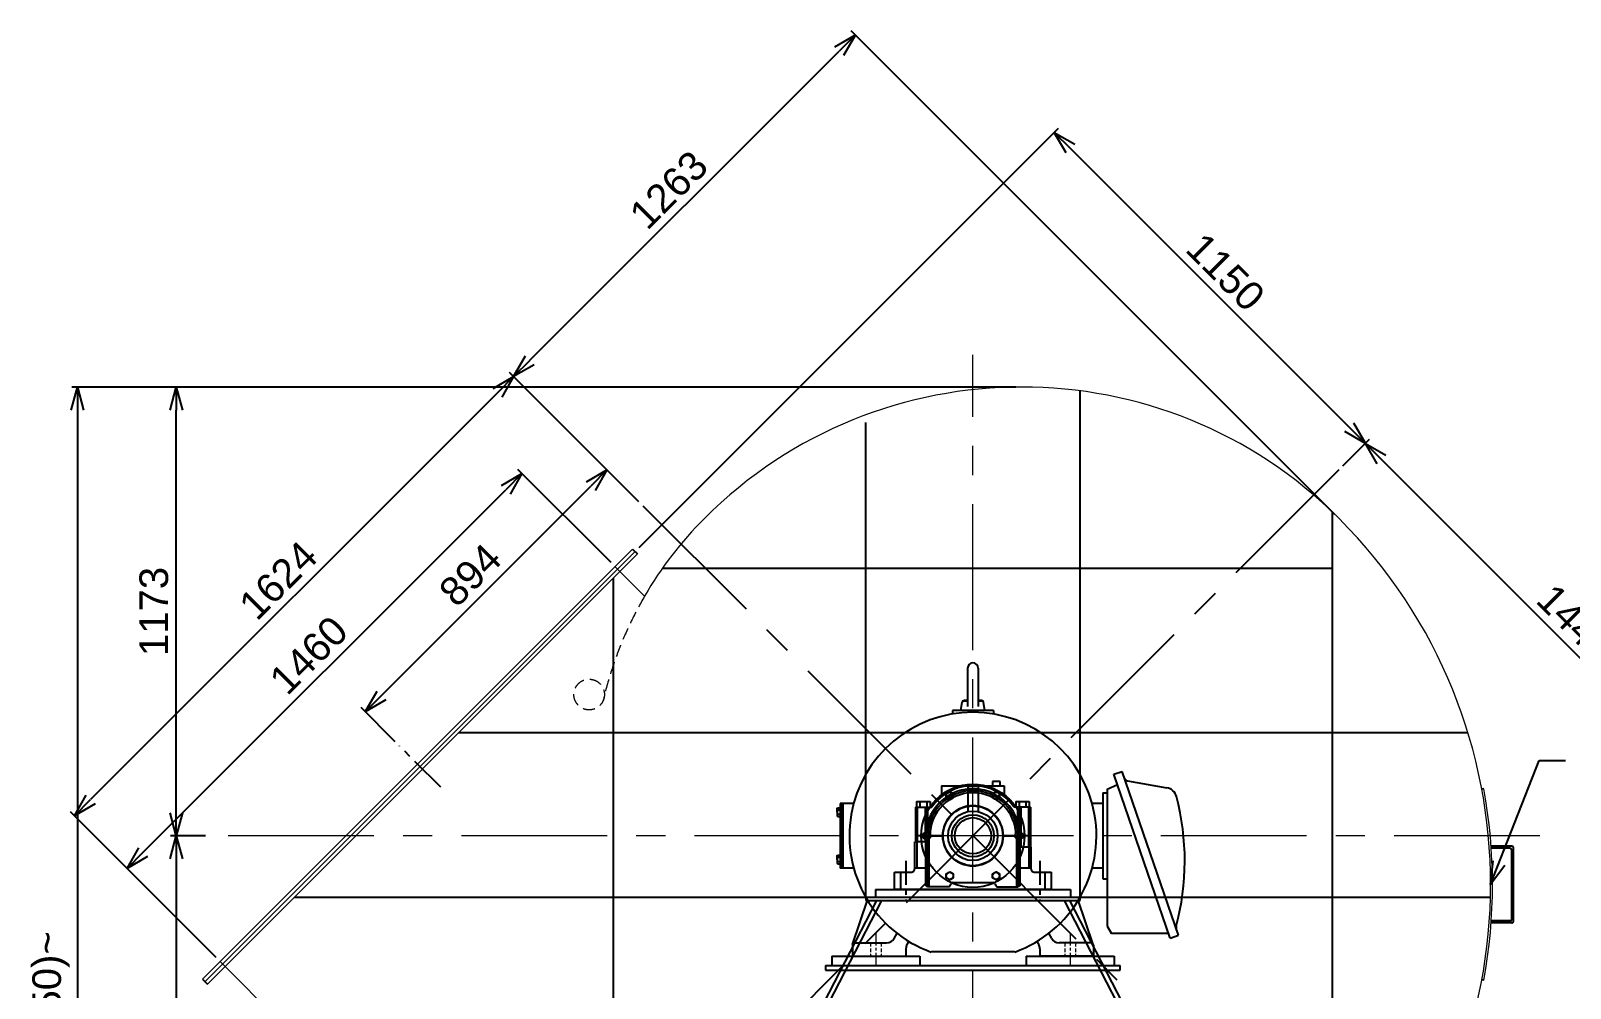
# Model space of a CAD drawing. Header units: inches. Extents: x 707 to 13003, y 909 to 9309.
# Drawn here: x 5787 to 9812, y 3035 to 5538 of the extents above; entities that cross this region are included whole.
import ezdxf

# ---------------------------------------------------------------- set-up
doc = ezdxf.new("R2010")
doc.units = ezdxf.units.IN
doc.header["$MEASUREMENT"] = 0
doc.linetypes.add('CENTER', pattern=[50.8, 31.75, -6.35, 6.35, -6.35])
doc.linetypes.add('HIDDEN', pattern=[9.525, 6.35, -3.175])
for name, color, linetype, lineweight in [('CEN', 1, 'CENTER', 15), ('DIM', 3, 'Continuous', 18), ('HIDDEN', 6, 'HIDDEN', 18)]:
    doc.layers.add(name, color=color, linetype=linetype, lineweight=lineweight)
doc.layers.add('中心線', color=1, linetype='CENTER')
doc.styles.get("Standard").update_dxf_attribs({"font": 'Arial.ttf'})
doc.dimstyles.new('ISO-25', dxfattribs={"dimscale": 5, "dimtxt": 15, "dimasz": 12, "dimexe": 3, "dimexo": 3, "dimgap": 4, "dimtad": 1, "dimdsep": 46, "dimtxsty": 'Standard', "dimblk": 'OPEN30', "dimcen": 4, "dimclrd": 3, "dimclre": 3, "dimclrt": 3, "dimadec": 0, "dimazin": 0, "dimtfac": 1, "dimtmove": 0, "dimatfit": 3, "dimldrblk": 'OPEN30', "dimfxl": 1, "dimarcsym": 0})

# ---------------------------------------------------------------- blocks, each defined once
blk = doc.blocks.new('SN524')
at = {"color": 2}
for p, q in [((-81.913333, 131), (-40.956667, 131)), ((-81.913333, 131), (-81.913333, 102.231139)), ((-40.956667, 131), (-40.956667, 124.43292)), ((-39.973707, 131), (-13.35391, 131)), ((-39.973707, 131), (-39.973707, 125.025)), ((-39.973707, 125.025), (-39.112011, 125.025)), ((-39.56414, 131), (-39.56414, 125.025)), ((-38.745007, 131), (-38.745007, 125.13922)), ((-15.809273, 131), (-15.809273, 130.042558)), ((-14.99014, 131), (-14.99014, 130.139524)), ((-13.35391, 131), (-12.53274, 131)), ((-13.351873, 131), (39.973707, 131)), ((-13.351873, 131), (-13.351873, 130.317794)), ((-12.53274, 131), (-12.53274, 130.39912)), ((-5.979673, 131), (-5.979673, 130.863454)), ((-5.16054, 131), (-5.16054, 130.898315)), ((11.222127, 131), (11.222127, 130.518443)), ((12.04126, 131), (12.04126, 130.445422)), ((14.580573, 131), (14.580573, 130.186047)), ((14.581823, 131), (15.399707, 131)), ((15.399707, 131), (15.399707, 130.091695)), ((21.13364, 131), (21.13364, 129.284064)), ((21.952773, 131), (21.952773, 129.147496)), ((22.771907, 131), (22.771907, 129.005582)), ((22.771907, 131), (36.287607, 131)), ((24.890011, 131), (24.890011, 128.613714)), ((25.469225, 131), (25.469225, 128.500267)), ((25.808521, 131), (25.808521, 128.432551)), ((26.387736, 131), (26.387736, 128.314798)), ((31.782373, 131), (31.782373, 127.086115)), ((32.601507, 131), (32.601507, 126.878453)), ((39.112011, 125.025), (39.973707, 125.025)), ((39.154573, 131), (39.154573, 125.025)), ((39.973707, 131), (39.973707, 125.025)), ((40.956667, 131), (81.913333, 131)), ((40.956667, 131), (40.956667, 124.43292)), ((51.195833, 142.25), (51.195833, 131)), ((71.674167, 142.25), (51.195833, 142.25)), ((71.674167, 131), (71.674167, 142.25)), ((81.913333, 131), (81.913333, 102.231139)), ((-147.307197, 89.8115), (-111.946803, 89.8115)), ((-147.307197, 89.8115), (-147.307197, 74.5)), ((-138.467099, 89.8115), (-138.467099, 74.5)), ((-120.786901, 89.8115), (-120.786901, 74.5)), ((-111.946803, 89.8115), (-111.946803, 74.5)), ((111.946803, 89.8115), (147.307197, 89.8115)), ((111.946803, 89.8115), (111.946803, 74.5)), ((120.786901, 89.8115), (120.786901, 74.5)), ((138.467099, 89.8115), (138.467099, 74.5)), ((147.307197, 89.8115), (147.307197, 74.5)), ((-150.5, 74.5), (-107.75319, 74.5)), ((-150.5, 74.5), (-150.5, 0.03)), ((-145.485275, 74.5), (-145.485275, 0.03)), ((-125.213851, 74.5), (-125.213851, 0.03)), ((-120.710238, 74.5), (-120.710238, 22.459246)), ((-117.850762, 34.759672), (-117.850762, 74.5)), ((150.5, 74.5), (107.75319, 74.5)), ((117.850762, 34.759672), (117.850762, 74.5)), ((120.710238, 74.5), (120.710238, 22.459246)), ((125.213851, 74.5), (125.213851, 0.03)), ((145.485275, 74.5), (145.485275, 0.03)), ((150.5, 74.5), (150.5, 0.03)), ((-117.928622, 0.03), (-150.5, 0.03)), ((-150.5, 0), (-150.5, -15.72)), ((-78.75, 0), (-150.5, 0)), ((-145.485275, 0), (-145.485275, -15.72)), ((-139.834667, 0.03), (-139.834667, 0)), ((-125.213851, 0), (-125.213851, -15.72)), ((-122.97, -127.75), (-122.97, 0)), ((-122.87, 0), (-122.87, -128.769804)), ((-119.419333, 0), (-119.419333, 0.03)), ((-118.016789, 0), (-118.016789, -132.991604)), ((-117.928622, 0.03), (-117.716788, 0.03)), ((-114.955444, 0), (-114.955444, -133)), ((-112.594246, 0.03), (-78.749994, 0.03)), ((78.749994, 0.03), (112.594246, 0.03)), ((150.5, 0), (78.75, 0)), ((114.955444, -133), (114.955444, 0)), ((117.716788, 0.03), (117.928622, 0.03)), ((150.5, 0.03), (117.928622, 0.03)), ((118.016789, 0), (118.016789, -132.991604)), ((119.419333, 0.03), (119.419333, 0)), ((122.87, 0), (122.87, -128.769804)), ((122.97, 0), (122.97, -127.75)), ((125.213851, 0), (125.213851, -29.8085)), ((139.834667, 0), (139.834667, 0.03)), ((145.485275, 0), (145.485275, -29.8085)), ((150.5, 0), (150.5, -29.8085)), ((-151.5, -85), (-151.5, -15.72)), ((-122.97, -15.72), (-151.5, -15.72)), ((-146.379265, -15.72), (-146.379265, -84.5)), ((-123.255398, -15.72), (-123.255398, -84.5)), ((151.5, -29.8085), (122.97, -29.8085)), ((123.255398, -84.5), (123.255398, -29.8085)), ((146.379265, -29.8085), (146.379265, -84.5)), ((151.5, -29.8085), (151.5, -85)), ((-205, -140), (-205, -97)), ((-203, -95), (-161.5, -95)), ((-189, -95), (-189, -140)), ((-123.255398, -84.5), (-151.5, -84.5)), ((-122.97, -84.5), (-122.87, -84.5)), ((122.87, -84.5), (122.97, -84.5)), ((151.5, -84.5), (123.255398, -84.5)), ((161.5, -95), (203, -95)), ((189, -140), (189, -95)), ((205, -97), (205, -140)), ((205, -140), (-205, -140)), ((-62.950544, -133), (-117.72, -133)), ((-60.677228, -131.6875), (-56.888367, -125.125)), ((-52.341733, -122.5), (52.341733, -122.5)), ((56.888367, -125.125), (60.677228, -131.6875)), ((62.950544, -133), (117.72, -133))]:
    blk.add_line(p, q, dxfattribs=at)
at = {"color": 1, "linetype": 'CENTER', "ltscale": 2}
for p, q in [((-175, -65), (-175, -170)), ((175, -65), (175, -170))]:
    blk.add_line(p, q, dxfattribs=at)
at = {"color": 2}
for points in [[(-112.594246, 0.03), (-112.627343, 0.03), (-112.694104, 0.03), (-112.76157, 0.03), (-112.795546, 0.03), (-112.829673, 0.03), (-112.898349, 0.03), (-112.967531, 0.03), (-113.037152, 0.03), (-113.107146, 0.03), (-113.177445, 0.03), (-113.212688, 0.03), (-113.247983, 0.03), (-113.318694, 0.03), (-113.389512, 0.03), (-113.460373, 0.03), (-113.531213, 0.03), (-113.601969, 0.03), (-113.637296, 0.03), (-113.67258, 0.03), (-113.742987, 0.03), (-113.813129, 0.03), (-113.848082, 0.03), (-113.882947, 0.03), (-113.952379, 0.03), (-114.021367, 0.03), (-114.055675, 0.03), (-114.08985, 0.03), (-114.157769, 0.03), (-114.225064, 0.03), (-114.291678, 0.03), (-114.357554, 0.03), (-114.422636, 0.03), (-114.454862, 0.03), (-114.486869, 0.03), (-114.550199, 0.03), (-114.612576, 0.03), (-114.673958, 0.03), (-114.735179, 0.03), (-114.796753, 0.03), (-114.827651, 0.03), (-114.858612, 0.03), (-114.920685, 0.03), (-114.982904, 0.03), (-115.0452, 0.03), (-115.107507, 0.03), (-115.169758, 0.03), (-115.200842, 0.03), (-115.231888, 0.03), (-115.293834, 0.03), (-115.355534, 0.03), (-115.416927, 0.03), (-115.477955, 0.03), (-115.538562, 0.03), (-115.568691, 0.03), (-115.598694, 0.03), (-115.658299, 0.03), (-115.717327, 0.03), (-115.775729, 0.03), (-115.833456, 0.03), (-115.890461, 0.03), (-115.918679, 0.03), (-115.946698, 0.03), (-116.002123, 0.03), (-116.056691, 0.03), (-116.083642, 0.03), (-116.110363, 0.03), (-116.163099, 0.03), (-116.214862, 0.03), (-116.240366, 0.03), (-116.265615, 0.03), (-116.315327, 0.03), (-116.363966, 0.03), (-116.411503, 0.03), (-116.458207, 0.03), (-116.504819, 0.03), (-116.528085, 0.03), (-116.551316, 0.03), (-116.597635, 0.03), (-116.643716, 0.03), (-116.689498, 0.03), (-116.734923, 0.03), (-116.779935, 0.03), (-116.802268, 0.03), (-116.824478, 0.03), (-116.868503, 0.03), (-116.911958, 0.03), (-116.954797, 0.03), (-116.996974, 0.03), (-117.038449, 0.03), (-117.058911, 0.03), (-117.079182, 0.03), (-117.119136, 0.03), (-117.158277, 0.03), (-117.196575, 0.03), (-117.233998, 0.03), (-117.270519, 0.03), (-117.288433, 0.03), (-117.306112, 0.03), (-117.340753, 0.03), (-117.374422, 0.03), (-117.407099, 0.03), (-117.438768, 0.03), (-117.469415, 0.03), (-117.484352, 0.03), (-117.49903, 0.03), (-117.527603, 0.03), (-117.55513, 0.03), (-117.5685, 0.03), (-117.581608, 0.03), (-117.607069, 0.03), (-117.63194, 0.03), (-117.644189, 0.03), (-117.656306, 0.03), (-117.680122, 0.03), (-117.703341, 0.03), (-117.72592, 0.03), (-117.747818, 0.03), (-117.768997, 0.03), (-117.779305, 0.03), (-117.78942, 0.03), (-117.809056, 0.03), (-117.827873, 0.03), (-117.845844, 0.03), (-117.862946, 0.03), (-117.879155, 0.03), (-117.886919, 0.03), (-117.894454, 0.03), (-117.908827, 0.03), (-117.92226, 0.03), (-117.928622, 0.03)], [(-117.716788, 34.901824), (-117.739155, 34.878152), (-117.783843, 34.830784), (-117.828471, 34.783384), (-117.850762, 34.759672)], [(-117.850762, 34.759672), (-117.828471, 34.783384), (-117.783843, 34.830784), (-117.739155, 34.878152), (-117.716788, 34.901824)], [(117.928622, 0.03), (117.92226, 0.03), (117.908827, 0.03), (117.894454, 0.03), (117.886919, 0.03), (117.879155, 0.03), (117.862946, 0.03), (117.845844, 0.03), (117.827873, 0.03), (117.809056, 0.03), (117.78942, 0.03), (117.779305, 0.03), (117.768997, 0.03), (117.747818, 0.03), (117.72592, 0.03), (117.703341, 0.03), (117.680122, 0.03), (117.656306, 0.03), (117.644189, 0.03), (117.63194, 0.03), (117.607069, 0.03), (117.581608, 0.03), (117.5685, 0.03), (117.55513, 0.03), (117.527603, 0.03), (117.49903, 0.03), (117.484352, 0.03), (117.469415, 0.03), (117.438768, 0.03), (117.407099, 0.03), (117.374422, 0.03), (117.340753, 0.03), (117.306112, 0.03), (117.288433, 0.03), (117.270519, 0.03), (117.233998, 0.03), (117.196575, 0.03), (117.158277, 0.03), (117.119136, 0.03), (117.079182, 0.03), (117.058911, 0.03), (117.038449, 0.03), (116.996974, 0.03), (116.954797, 0.03), (116.911958, 0.03), (116.868503, 0.03), (116.824478, 0.03), (116.802268, 0.03), (116.779935, 0.03), (116.734923, 0.03), (116.689498, 0.03), (116.643716, 0.03), (116.597635, 0.03), (116.551316, 0.03), (116.528085, 0.03), (116.504819, 0.03), (116.458207, 0.03), (116.411503, 0.03), (116.363966, 0.03), (116.315327, 0.03), (116.265615, 0.03), (116.240366, 0.03), (116.214862, 0.03), (116.163099, 0.03), (116.110363, 0.03), (116.083642, 0.03), (116.056691, 0.03), (116.002123, 0.03), (115.946698, 0.03), (115.918679, 0.03), (115.890461, 0.03), (115.833456, 0.03), (115.775729, 0.03), (115.717327, 0.03), (115.658299, 0.03), (115.598694, 0.03), (115.568691, 0.03), (115.538562, 0.03), (115.477955, 0.03), (115.416927, 0.03), (115.355534, 0.03), (115.293834, 0.03), (115.231888, 0.03), (115.200842, 0.03), (115.169758, 0.03), (115.107507, 0.03), (115.0452, 0.03), (114.982904, 0.03), (114.920685, 0.03), (114.858612, 0.03), (114.827651, 0.03), (114.796753, 0.03), (114.735179, 0.03), (114.673958, 0.03), (114.612576, 0.03), (114.550199, 0.03), (114.486869, 0.03), (114.454862, 0.03), (114.422636, 0.03), (114.357554, 0.03), (114.291678, 0.03), (114.225064, 0.03), (114.157769, 0.03), (114.08985, 0.03), (114.055675, 0.03), (114.021367, 0.03), (113.952379, 0.03), (113.882947, 0.03), (113.848082, 0.03), (113.813129, 0.03), (113.742987, 0.03), (113.67258, 0.03), (113.637296, 0.03), (113.601969, 0.03), (113.531213, 0.03), (113.460373, 0.03), (113.389512, 0.03), (113.318694, 0.03), (113.247983, 0.03), (113.212688, 0.03), (113.177445, 0.03), (113.107146, 0.03), (113.037152, 0.03), (112.967531, 0.03), (112.898349, 0.03), (112.829673, 0.03), (112.795546, 0.03), (112.76157, 0.03), (112.694104, 0.03), (112.627343, 0.03), (112.594246, 0.03)], [(117.850762, 34.759672), (117.828471, 34.783384), (117.783843, 34.830784), (117.739155, 34.878152), (117.716788, 34.901824)], [(117.716788, 34.901824), (117.739155, 34.878152), (117.783843, 34.830784), (117.828471, 34.783384), (117.850762, 34.759672)], [(-205, -97), (-204.999947, -96.985456), (-204.999524, -96.95637), (-204.998678, -96.927294), (-204.998096, -96.912761), (-204.997409, -96.898233), (-204.995718, -96.869194), (-204.993604, -96.840182), (-204.991069, -96.811204), (-204.988113, -96.782266), (-204.984736, -96.753374), (-204.98289, -96.738948), (-204.980939, -96.724535), (-204.976723, -96.695753), (-204.972089, -96.667036), (-204.967038, -96.63839), (-204.961571, -96.609819), (-204.955688, -96.581332), (-204.952592, -96.567121), (-204.949392, -96.552933), (-204.942684, -96.524628), (-204.935565, -96.496424), (-204.931852, -96.482362), (-204.928036, -96.468327), (-204.9201, -96.440342), (-204.911757, -96.412475), (-204.907434, -96.398588), (-204.90301, -96.384733), (-204.89386, -96.357121), (-204.88431, -96.329645), (-204.874361, -96.302311), (-204.864016, -96.275124), (-204.853276, -96.248091), (-204.847759, -96.234633), (-204.842144, -96.221216), (-204.830623, -96.194507), (-204.818714, -96.167967), (-204.806421, -96.141604), (-204.793745, -96.115423), (-204.780691, -96.089428), (-204.774022, -96.076503), (-204.767259, -96.063626), (-204.753454, -96.038022), (-204.739277, -96.012622), (-204.724733, -95.987431), (-204.709824, -95.962453), (-204.694553, -95.937696), (-204.686783, -95.925401), (-204.678924, -95.913163), (-204.662939, -95.88886), (-204.646603, -95.864791), (-204.629919, -95.840963), (-204.612889, -95.817381), (-204.595519, -95.794048), (-204.586707, -95.782477), (-204.577811, -95.770971), (-204.559769, -95.748153), (-204.541397, -95.7256), (-204.522699, -95.703317), (-204.50368, -95.681308), (-204.484342, -95.659578), (-204.474555, -95.64882), (-204.46469, -95.638132), (-204.444728, -95.616974), (-204.424461, -95.596108), (-204.414214, -95.585786), (-204.403892, -95.575539), (-204.383026, -95.555272), (-204.361868, -95.53531), (-204.35118, -95.525445), (-204.340422, -95.515658), (-204.318692, -95.49632), (-204.296683, -95.477301), (-204.2744, -95.458603), (-204.251847, -95.440231), (-204.229029, -95.422189), (-204.217523, -95.413293), (-204.205952, -95.404481), (-204.182619, -95.387111), (-204.159037, -95.370081), (-204.135209, -95.353397), (-204.11114, -95.337061), (-204.086837, -95.321076), (-204.074599, -95.313217), (-204.062304, -95.305447), (-204.037547, -95.290176), (-204.012569, -95.275267), (-203.923497, -95.225978), (-203.765367, -95.152241), (-203.601412, -95.092566), (-203.517638, -95.068148), (-203.432879, -95.047408), (-203.261052, -95.01711), (-203.087239, -95.001904), (-203, -95)], [(-161.5, -95), (-161.367822, -94.999126), (-161.112369, -94.992484), (-160.869358, -94.980095), (-160.75272, -94.97204), (-160.639429, -94.962902), (-160.423164, -94.941852), (-160.221084, -94.917882), (-160.033643, -94.891906), (-159.861169, -94.864798), (-159.703967, -94.837391), (-159.631188, -94.823825), (-159.562331, -94.810476), (-159.436489, -94.78478), (-159.3266, -94.76096), (-159.232747, -94.739587), (-159.15494, -94.721147), (-159.093122, -94.706026), (-159.06817, -94.699804), (-159.047158, -94.694512), (-159.016834, -94.686789), (-159.001853, -94.682937), (-159, -94.682458)], [(159, -94.682458), (159.001853, -94.682937), (159.016834, -94.686789), (159.047158, -94.694512), (159.06817, -94.699804), (159.093122, -94.706026), (159.15494, -94.721147), (159.232747, -94.739587), (159.3266, -94.76096), (159.436489, -94.78478), (159.562331, -94.810476), (159.631188, -94.823825), (159.703967, -94.837391), (159.861169, -94.864798), (160.033643, -94.891906), (160.221084, -94.917882), (160.423164, -94.941852), (160.639429, -94.962902), (160.75272, -94.97204), (160.869358, -94.980095), (161.112369, -94.992484), (161.367822, -94.999126), (161.5, -95)], [(203, -95), (203.087239, -95.001904), (203.261052, -95.01711), (203.432879, -95.047408), (203.517638, -95.068148), (203.601412, -95.092566), (203.765367, -95.152241), (203.923497, -95.225978), (204.012569, -95.275267), (204.037547, -95.290176), (204.062304, -95.305447), (204.074599, -95.313217), (204.086837, -95.321076), (204.11114, -95.337061), (204.135209, -95.353397), (204.159037, -95.370081), (204.182619, -95.387111), (204.205952, -95.404481), (204.217523, -95.413293), (204.229029, -95.422189), (204.251847, -95.440231), (204.2744, -95.458603), (204.296683, -95.477301), (204.318692, -95.49632), (204.340422, -95.515658), (204.35118, -95.525445), (204.361868, -95.53531), (204.383026, -95.555272), (204.403892, -95.575539), (204.414214, -95.585786), (204.424461, -95.596108), (204.444728, -95.616974), (204.46469, -95.638132), (204.474555, -95.64882), (204.484342, -95.659578), (204.50368, -95.681308), (204.522699, -95.703317), (204.541397, -95.7256), (204.559769, -95.748153), (204.577811, -95.770971), (204.586707, -95.782477), (204.595519, -95.794048), (204.612889, -95.817381), (204.629919, -95.840963), (204.646603, -95.864791), (204.662939, -95.88886), (204.678924, -95.913163), (204.686783, -95.925401), (204.694553, -95.937696), (204.709824, -95.962453), (204.724733, -95.987431), (204.739277, -96.012622), (204.753454, -96.038022), (204.767259, -96.063626), (204.774022, -96.076503), (204.780691, -96.089428), (204.793745, -96.115423), (204.806421, -96.141604), (204.818714, -96.167967), (204.830623, -96.194507), (204.842144, -96.221216), (204.847759, -96.234633), (204.853276, -96.248091), (204.864016, -96.275124), (204.874361, -96.302311), (204.88431, -96.329645), (204.89386, -96.357121), (204.90301, -96.384733), (204.907434, -96.398588), (204.911757, -96.412475), (204.9201, -96.440342), (204.928036, -96.468327), (204.931852, -96.482362), (204.935565, -96.496424), (204.942684, -96.524628), (204.949392, -96.552933), (204.952592, -96.567121), (204.955688, -96.581332), (204.961571, -96.609819), (204.967038, -96.63839), (204.972089, -96.667036), (204.976723, -96.695753), (204.980939, -96.724535), (204.98289, -96.738948), (204.984736, -96.753374), (204.988113, -96.782266), (204.991069, -96.811204), (204.993604, -96.840182), (204.995718, -96.869194), (204.997409, -96.898233), (204.998096, -96.912761), (204.998678, -96.927294), (204.999524, -96.95637), (204.999947, -96.985456), (205, -97)], [(-118.016789, -132.991604), (-118.208556, -132.977218), (-118.589868, -132.927435), (-118.966512, -132.849873), (-119.152451, -132.8008), (-119.336469, -132.74495), (-119.697753, -132.613229), (-120.048426, -132.455415), (-120.386607, -132.272356), (-120.710481, -132.065034), (-121.018311, -131.834562), (-121.16569, -131.711025), (-121.308445, -131.582175), (-121.579326, -131.309227), (-121.829502, -131.017185), (-122.057629, -130.707613), (-122.262485, -130.382173), (-122.442969, -130.042611), (-122.523764, -129.868101), (-122.536606, -129.838733), (-122.561751, -129.779765), (-122.586174, -129.720495), (-122.598114, -129.690749), (-122.609872, -129.660931), (-122.63284, -129.601081), (-122.655076, -129.540956), (-122.676576, -129.480564), (-122.697337, -129.419914), (-122.717357, -129.359015), (-122.727087, -129.328474), (-122.736631, -129.297875), (-122.755157, -129.236506), (-122.772932, -129.174914), (-122.789954, -129.11311), (-122.80622, -129.051103), (-122.821727, -128.988902), (-122.829196, -128.957731), (-122.836474, -128.926516), (-122.850459, -128.863954), (-122.863678, -128.801227), (-122.87, -128.769804)], [(-117.72, -133), (-117.784358, -132.999606), (-117.895413, -132.997069), (-117.982407, -132.993438), (-118.016789, -132.991604)], [(118.016789, -132.991604), (117.982407, -132.993438), (117.895413, -132.997069), (117.784358, -132.999606), (117.72, -133)], [(122.87, -128.769804), (122.863678, -128.801227), (122.850459, -128.863954), (122.836474, -128.926516), (122.829196, -128.957731), (122.821727, -128.988902), (122.80622, -129.051103), (122.789954, -129.11311), (122.772932, -129.174914), (122.755157, -129.236506), (122.736631, -129.297875), (122.727087, -129.328474), (122.717357, -129.359015), (122.697337, -129.419914), (122.676576, -129.480564), (122.655076, -129.540956), (122.63284, -129.601081), (122.609872, -129.660931), (122.598114, -129.690749), (122.586174, -129.720495), (122.561751, -129.779765), (122.536606, -129.838733), (122.523764, -129.868101), (122.442969, -130.042611), (122.262485, -130.382173), (122.057629, -130.707613), (121.829502, -131.017185), (121.579326, -131.309227), (121.308445, -131.582175), (121.16569, -131.711025), (121.018311, -131.834562), (120.710481, -132.065034), (120.386607, -132.272356), (120.048426, -132.455415), (119.697753, -132.613229), (119.336469, -132.74495), (119.152451, -132.8008), (118.966512, -132.849873), (118.589868, -132.927435), (118.208556, -132.977218), (118.016789, -132.991604)]]:
    blk.add_lwpolyline(points, dxfattribs=at)
for radius in [78.742795, 78.071975, 55]:
    blk.add_circle((0, 0), radius, dxfattribs=at)
for centre, radius, start, end in [((0, 0), 122.87, 16.43324, 163.56676), ((0, 0), 131, 34.659782, 145.340218), ((0, 0), 117.928625, 0.014576, 179.985424), ((0, 0), 112.59425, 0.015266, 179.984734), ((0, 0), 78.75, 0.021827, 179.978173), ((0, 0), 122.781837, 163.485448, 179.986001), ((0, 0), 78.75, 180, 0), ((0, 0), 122.781837, 0.013999, 16.514552), ((-161.5, -85), 10, 270, 0), ((161.5, -85), 10, 180, 270), ((-117.72, -127.75), 5.25, 180, 191.200818), ((-62.950544, -130.375), 2.625, 270, 330), ((-52.341733, -127.75), 5.25, 90, 150), ((52.341733, -127.75), 5.25, 30, 90), ((62.950544, -130.375), 2.625, 210, 270), ((117.72, -127.75), 5.25, 348.799182, 0)]:
    blk.add_arc(centre, radius, start, end, dxfattribs=at)
blk = doc.blocks.new('315M-3')
at = {"color": 2}
for p, q in [((-13.8, 438.2), (-13.8, 337.9)), ((13.8, 438.2), (13.8, 337.9)), ((53.4, 327.4), (-53.4, 327.4)), ((-53.4, 327.4), (-53.4, 318.4)), ((-31.2, 327.4), (-28.1, 349.4)), ((-13.8, 352.3), (-26.2, 352.3)), ((26.2, 352.3), (13.8, 352.3)), ((31.2, 327.4), (28.1, 349.4)), ((53.4, 327.4), (53.4, 318.4)), ((368.3, 160.9), (390.2, 168.5)), ((537.7, -259.7), (390.2, 168.5)), ((-13.5, 134.3), (-13.5, 63.3)), ((13.5, 134.3), (13.5, 63.3)), ((351.4, 122.1), (377.6, 133.8)), ((351.4, 122.1), (351.4, -236.6)), ((515.7, -267.3), (368.3, 160.9)), ((404.1, 143.9), (507, 125.8)), ((-347.2, 84.4), (-347.2, -84.4)), ((-311.7, 84.4), (-347.2, 84.4)), ((-343.6, 84.4), (-343.6, -84.4)), ((-340, 84.4), (-340, -84.4)), ((340, 84.4), (311.7, 84.4)), ((340, 112.5), (340, -112.5)), ((340, 112.5), (351.4, 112.5)), ((-355.1, 71.2), (-354.1, 72.9)), ((-355.1, 61.9), (-355.1, 71.2)), ((-355.1, 61.9), (-355.1, 52.6)), ((-355.1, 52.6), (-354.1, 50.8)), ((-354.1, 72.9), (-347.2, 72.9)), ((-354.1, 67.5), (-347.2, 67.5)), ((-354.1, 56.2), (-347.2, 56.2)), ((-354.1, 50.8), (-347.2, 50.8)), ((-355.1, -52.6), (-354.1, -50.8)), ((-355.1, -61.9), (-355.1, -52.6)), ((-355.1, -61.9), (-355.1, -71.2)), ((-355.1, -71.2), (-354.1, -72.9)), ((-354.1, -50.8), (-347.2, -50.8)), ((-354.1, -56.2), (-347.2, -56.2)), ((-354.1, -67.5), (-347.2, -67.5)), ((-354.1, -72.9), (-347.2, -72.9)), ((-311.7, -84.4), (-347.2, -84.4)), ((340, -84.4), (311.7, -84.4)), ((340, -112.5), (351.4, -112.5)), ((-314.7, -283.8), (-275.3, -168.6)), ((314.7, -283.8), (275.3, -168.6)), ((351.4, -236.6), (362.1, -255)), ((-309.4, -280), (-225.7, -280)), ((-206.2, -268.7), (-198.2, -254.9)), ((-172, -283.9), (-167.5, -276.1)), ((172, -283.9), (167.5, -276.1)), ((206.2, -268.7), (198.2, -254.9)), ((309.4, -280), (225.7, -280)), ((511.5, -255), (362.1, -255)), ((515.7, -267.3), (537.7, -259.7)), ((-315, -285.6), (-315, -315)), ((-315, -315), (-175, -315)), ((-175, -295.2), (-175, -315)), ((109.5, -303.7), (-109.5, -303.7)), ((175, -295.2), (175, -315)), ((315, -315), (175, -315)), ((315, -285.6), (315, -315))]:
    blk.add_line(p, q, dxfattribs=at)
for points in [[(-51.2, 99.4), (-60.5, 94), (-69.7, 99.4), (-69.7, 110.1), (-60.5, 115.5), (-51.2, 110.1)], [(60.5, 94), (51.2, 99.4), (51.2, 110.1), (60.5, 115.5), (69.7, 110.1), (69.7, 99.4)], [(-111.7, 5.4), (-111.7, -5.4), (-120.9, -10.7), (-130.2, -5.4), (-130.2, 5.4), (-120.9, 10.7)], [(111.7, -5.4), (111.7, 5.4), (120.9, 10.7), (130.2, 5.4), (130.2, -5.4), (120.9, -10.7)], [(-60.5, -94), (-51.2, -99.4), (-51.2, -110.1), (-60.5, -115.5), (-69.7, -110.1), (-69.7, -99.4)], [(51.2, -99.4), (60.5, -94), (69.7, -99.4), (69.7, -110.1), (60.5, -115.5), (51.2, -110.1)]]:
    blk.add_lwpolyline(points, close=True, dxfattribs=at)
for centre, radius in [((0, 0), 135), ((-60.5, 104.7), 9.28), ((60.5, 104.7), 9.28), ((0, 0), 64.7), ((0, 0), 47.5), ((-120.9, 0), 9.28), ((120.9, 0), 9.28), ((-60.5, -104.7), 9.28), ((60.5, -104.7), 9.28)]:
    blk.add_circle(centre, radius, dxfattribs=at)
for centre, radius, start, end in [((0, 438.2), 13.8, 0, 180), ((0, 0), 322.9, 289.8193, 250.1807), ((-24, 348.8), 4.15, 100.183, 172.0883), ((0, 215.2), 139.9, 95.683, 100.183), ((0, 215.2), 139.9, 79.817, 84.317), ((24, 348.8), 4.15, 7.9117, 79.817), ((405.9, 153.8), 10, 199, 260), ((501.4, 94.3), 32, 14.6174, 80), ((-110.1, -65.2), 664, 345.0594, 14.6174), ((-351.1, 70.1), 3.95, 150.6422, 221.0047), ((-338.2, 61.9), 16.9, 160.5043, 179.9838), ((-338.2, 61.9), 16.9, 180.0162, 199.4957), ((-351.1, 53.7), 3.95, 138.9953, 209.3578), ((-351.1, -53.7), 3.95, 150.6422, 221.0047), ((-338.2, -61.9), 16.9, 160.5043, 179.9838), ((-338.2, -61.9), 16.9, 180.0162, 199.4957), ((-351.1, -70.1), 3.95, 138.9953, 209.3578), ((541.1, -239), 10, 165.0594, 199), ((-309.4, -285.6), 5.62, 90, 180), ((-225.7, -257.5), 22.5, 270, 330), ((225.7, -257.5), 22.5, 210, 270), ((309.4, -285.6), 5.62, 0, 90), ((-152.5, -295.2), 22.5, 150, 180), ((152.5, -295.2), 22.5, 0, 30)]:
    blk.add_arc(centre, radius, start, end, dxfattribs=at)
at = {"layer": 'CEN'}
for p, q in [((-254, -255), (-254, -340)), ((254, -255), (254, -340))]:
    blk.add_line(p, q, dxfattribs=at)
at = {"layer": 'HIDDEN', "linetype": 'HIDDEN', "ltscale": 1.5}
for p, q in [((-268, -280), (-268, -315)), ((-240, -280), (-240, -315)), ((240, -280), (240, -315)), ((268, -280), (268, -315))]:
    blk.add_line(p, q, dxfattribs=at)
blk = doc.blocks.new('_Open30')
at = {"color": 0, "linetype": 'ByBlock', "lineweight": -2}
for p, q in [((-1, 0.268), (0, 0)), ((0, 0), (-1, -0.268)), ((0, 0), (-1, 0))]:
    blk.add_line(p, q, dxfattribs=at)
blk = doc.blocks.new('*D196')
at = {"layer": 'Defpoints', "color": 0, "linetype": 'Continuous', "transparency": 16777216}
for p in [(7071.3, 4380.7), (7314.7, 4137.3), (6282.4, 3104.9)]:
    blk.add_point(p, dxfattribs=at)
at = {"layer": 'DIM', "color": 3, "linetype": 'Continuous', "lineweight": -2, "transparency": 16777216}
for p, q in [((7304.1, 4147.9), (7060.7, 4391.3)), ((6081.3, 3390.8), (7028.8, 4338.3)), ((6271.8, 3115.5), (6028.3, 3359))]:
    blk.add_line(p, q, dxfattribs=at)
at = {"layer": 'DIM', "color": 3, "linetype": 'Continuous', "lineweight": -2, "transparency": 16777216, "xscale": 60, "yscale": 60, "zscale": 60}
for p, rotation in [((7071.3, 4380.7), 45.00000000012436), ((6038.9, 3348.4), 225.0000000001244)]:
    blk.add_blockref('_Open30', p, dxfattribs=dict(at, rotation=rotation))
at = {"layer": 'DIM', "color": 3, "linetype": 'Continuous', "transparency": 16777216, "insert": (6513.9, 3905.8), "char_height": 75, "attachment_point": 5, "rotation": 45}
blk.add_mtext('1460', dxfattribs=at)
blk = doc.blocks.new('*D197')
at = {"layer": 'Defpoints', "color": 0, "linetype": 'Continuous', "transparency": 16777216}
for p in [(9276.2, 4459.7), (9206.9, 4390.4), (7367.1, 4176.9)]:
    blk.add_point(p, dxfattribs=at)
at = {"layer": 'DIM', "color": 3, "linetype": 'Continuous', "lineweight": -2, "transparency": 16777216}
for p, q in [((7377.7, 4187.5), (8473.6, 5283.4)), ((8505.5, 5230.4), (9233.8, 4502.1)), ((9217.5, 4401), (9286.8, 4470.3))]:
    blk.add_line(p, q, dxfattribs=at)
at = {"layer": 'DIM', "color": 3, "linetype": 'Continuous', "lineweight": -2, "transparency": 16777216, "xscale": 60, "yscale": 60, "zscale": 60}
for p, rotation in [((8463, 5272.8), 134.9999999998757), ((9276.2, 4459.7), 314.9999999998757)]:
    blk.add_blockref('_Open30', p, dxfattribs=dict(at, rotation=rotation))
at = {"layer": 'DIM', "color": 3, "linetype": 'Continuous', "transparency": 16777216, "insert": (8910.8, 4907.5), "char_height": 75, "attachment_point": 5, "rotation": 315}
blk.add_mtext('1150', dxfattribs=at)
blk = doc.blocks.new('*D198')
at = {"layer": 'Defpoints', "color": 0, "linetype": 'Continuous', "transparency": 16777216}
for p in [(7293.6, 4390.3), (7387.6, 4296.3), (6750.8, 3668.8)]:
    blk.add_point(p, dxfattribs=at)
at = {"layer": 'DIM', "color": 3, "linetype": 'Continuous', "lineweight": -2, "transparency": 16777216}
for p, q in [((7377, 4306.9), (7283, 4401)), ((6703.9, 3800.6), (7251.2, 4347.9)), ((6740.2, 3679.4), (6650.8, 3768.8))]:
    blk.add_line(p, q, dxfattribs=at)
at = {"layer": 'DIM', "color": 3, "linetype": 'Continuous', "lineweight": -2, "transparency": 16777216, "xscale": 60, "yscale": 60, "zscale": 60}
for p, rotation in [((7293.6, 4390.3), 45.00000000012436), ((6661.4, 3758.2), 225.0000000001244)]:
    blk.add_blockref('_Open30', p, dxfattribs=dict(at, rotation=rotation))
at = {"layer": 'DIM', "color": 3, "linetype": 'Continuous', "transparency": 16777216, "insert": (6936.3, 4115.5), "char_height": 75, "attachment_point": 5, "rotation": 45}
blk.add_mtext('894', dxfattribs=at)
blk = doc.blocks.new('*D199')
at = {"layer": 'Defpoints', "color": 0, "linetype": 'Continuous', "transparency": 16777216}
for p in [(7942.9, 5527.7), (7387.6, 4296.3), (9207.3, 4263.3)]:
    blk.add_point(p, dxfattribs=at)
at = {"layer": 'DIM', "color": 3, "linetype": 'Continuous', "lineweight": -2, "transparency": 16777216}
for p, q in [((9196.7, 4273.9), (7932.3, 5538.3)), ((7092, 4676.8), (7900.5, 5485.2)), ((7377, 4306.9), (7039, 4644.9))]:
    blk.add_line(p, q, dxfattribs=at)
at = {"layer": 'DIM', "color": 3, "linetype": 'Continuous', "lineweight": -2, "transparency": 16777216, "xscale": 60, "yscale": 60, "zscale": 60}
for p, rotation in [((7942.9, 5527.7), 45.00000000012435), ((7049.6, 4634.3), 225.0000000001243)]:
    blk.add_blockref('_Open30', p, dxfattribs=dict(at, rotation=rotation))
at = {"layer": 'DIM', "color": 3, "linetype": 'Continuous', "transparency": 16777216, "insert": (7455, 5122.2), "char_height": 75, "attachment_point": 5, "rotation": 45}
blk.add_mtext('1263', dxfattribs=at)
blk = doc.blocks.new('*D200')
at = {"layer": 'Defpoints', "color": 0, "linetype": 'Continuous', "transparency": 16777216}
for p in [(7387.6, 4296.3), (5901.3, 3486), (6282.4, 3104.9)]:
    blk.add_point(p, dxfattribs=at)
at = {"layer": 'DIM', "color": 3, "linetype": 'Continuous', "lineweight": -2, "transparency": 16777216}
for p, q in [((7377, 4306.9), (7039, 4644.9)), ((7007.2, 4591.9), (5943.7, 3528.4)), ((6271.8, 3115.5), (5890.7, 3496.6))]:
    blk.add_line(p, q, dxfattribs=at)
at = {"layer": 'DIM', "color": 3, "linetype": 'Continuous', "lineweight": -2, "transparency": 16777216, "xscale": 60, "yscale": 60, "zscale": 60}
for p, rotation in [((7049.6, 4634.3), 45.0000000001243), ((5901.3, 3486), 225.0000000001243)]:
    blk.add_blockref('_Open30', p, dxfattribs=dict(at, rotation=rotation))
at = {"layer": 'DIM', "color": 3, "linetype": 'Continuous', "transparency": 16777216, "insert": (6434.2, 4101.4), "char_height": 75, "attachment_point": 5, "rotation": 45}
blk.add_mtext('1624', dxfattribs=at)
blk = doc.blocks.new('*D201')
at = {"color": 3, "lineweight": -2, "transparency": 16777216}
for p, q in [((9217.5, 4401), (9286.8, 4470.3)), ((9318.6, 4417.2), (10254.9, 3481)), ((9218.2, 2359.5), (10307.9, 3449.2))]:
    blk.add_line(p, q, dxfattribs=at)
at = {"layer": 'Defpoints', "color": 0, "transparency": 16777216}
for p in [(9206.9, 4390.4), (10297.3, 3438.6), (9207.6, 2348.9)]:
    blk.add_point(p, dxfattribs=at)
at = {"color": 3, "lineweight": -2, "transparency": 16777216, "xscale": 60, "yscale": 60, "zscale": 60}
for p, rotation in [((9276.2, 4459.7), 134.9999999998756), ((10297.3, 3438.6), 314.9999999998756)]:
    blk.add_blockref('_Open30', p, dxfattribs=dict(at, rotation=rotation))
at = {"color": 3, "transparency": 16777216, "insert": (9827.5, 3989.9), "char_height": 75, "attachment_point": 5, "rotation": 315}
blk.add_mtext('1444', dxfattribs=at)
blk = doc.blocks.new('*D202')
at = {"color": 3, "lineweight": -2, "transparency": 16777216}
for p, q in [((6244.3, 3433.7), (6152.5, 3433.7)), ((6167.5, 3373.7), (6167.5, 1778.7)), ((7220.2, 1718.7), (6152.5, 1718.7))]:
    blk.add_line(p, q, dxfattribs=at)
at = {"layer": 'Defpoints', "color": 0, "transparency": 16777216}
for p in [(6259.3, 3433.7), (6167.5, 1718.7), (7235.2, 1718.7)]:
    blk.add_point(p, dxfattribs=at)
at = {"color": 3, "lineweight": -2, "transparency": 16777216, "xscale": 60, "yscale": 60, "zscale": 60}
for p, rotation in [((6167.5, 3433.7), 90), ((6167.5, 1718.7), 270)]:
    blk.add_blockref('_Open30', p, dxfattribs=dict(at, rotation=rotation))
at = {"color": 3, "transparency": 16777216, "insert": (6109.2, 2576.2), "char_height": 75, "attachment_point": 5, "rotation": 90}
blk.add_mtext('1715', dxfattribs=at)
blk = doc.blocks.new('*D203')
at = {"color": 3, "lineweight": -2, "transparency": 16777216}
for p, q in [((8362.7, 4606.7), (6152.5, 4606.7)), ((6167.5, 3493.7), (6167.5, 4546.7)), ((6244.3, 3433.7), (6152.5, 3433.7))]:
    blk.add_line(p, q, dxfattribs=at)
at = {"layer": 'Defpoints', "color": 0, "transparency": 16777216}
for p in [(6167.5, 4606.7), (8377.7, 4606.7), (6259.3, 3433.7)]:
    blk.add_point(p, dxfattribs=at)
at = {"color": 3, "lineweight": -2, "transparency": 16777216, "xscale": 60, "yscale": 60, "zscale": 60}
for p, rotation in [((6167.5, 4606.7), 90), ((6167.5, 3433.7), 270)]:
    blk.add_blockref('_Open30', p, dxfattribs=dict(at, rotation=rotation))
at = {"color": 3, "transparency": 16777216, "insert": (6109.2, 4020.2), "char_height": 75, "attachment_point": 5, "rotation": 90}
blk.add_mtext('1173', dxfattribs=at)
blk = doc.blocks.new('*D204')
at = {"color": 3, "lineweight": -2, "transparency": 16777216}
for p, q in [((8340, 4606.7), (5894.1, 4606.7)), ((5909.1, 4546.7), (5909.1, 1416.7)), ((7100.2, 1356.7), (5894.1, 1356.7))]:
    blk.add_line(p, q, dxfattribs=at)
at = {"layer": 'Defpoints', "color": 0, "transparency": 16777216}
for p in [(8355, 4606.7), (5909.1, 1356.7), (7115.2, 1356.7)]:
    blk.add_point(p, dxfattribs=at)
at = {"color": 3, "lineweight": -2, "transparency": 16777216, "xscale": 60, "yscale": 60, "zscale": 60}
for p, rotation in [((5909.1, 4606.7), 90), ((5909.1, 1356.7), 270)]:
    blk.add_blockref('_Open30', p, dxfattribs=dict(at, rotation=rotation))
at = {"color": 3, "transparency": 16777216, "insert": (5840, 2971.7), "char_height": 75, "attachment_point": 5, "rotation": 90}
blk.add_mtext('~(3250)~', dxfattribs=at)

msp = doc.modelspace()

# ---------------------------------------------------------------- linework, layer by layer
for p, q in [((8530.239, 3273.69), (8530.239, 4596.956)), ((7970.239, 3273.69), (7970.239, 4513.799)), ((9190.239, 1898.69), (9190.239, 4280.028)), ((7360.698, 4183.223), (7373.426, 4170.495)), ((7310.239, 1898.69), (7310.239, 4107.308)), ((7439, 4133.69), (9190.239, 4133.69)), ((6906.621, 3703.69), (9544.086, 3703.69)), ((9585.569, 3556.19), (9580.655, 3555.27)), ((9658.77, 3406.19), (9605.085, 3406.19)), ((9653.77, 3401.19), (9605.445, 3401.19)), ((9658.77, 3216.19), (9658.77, 3396.19)), ((9663.77, 3211.19), (9663.77, 3401.19)), ((6476.621, 3273.69), (9603.38, 3273.69)), ((7997.826, 3264.69), (7294.579, 1904.2)), ((8011.334, 3264.69), (7305.239, 1898.69)), ((7970.239, 3273.69), (8530.239, 3273.69)), ((7970.239, 3273.69), (7970.239, 3264.69)), ((7970.239, 3264.69), (8530.239, 3264.69)), ((7995.239, 3293.69), (8505.239, 3293.69)), ((7995.239, 3293.69), (7995.239, 3273.69)), ((8489.143, 3264.69), (9195.239, 1898.69)), ((8502.652, 3264.69), (9205.899, 1904.2)), ((8505.239, 3293.69), (8505.239, 3273.69)), ((8530.239, 3264.69), (8530.239, 3273.69)), ((9658.77, 3206.19), (9605.085, 3206.19)), ((9653.77, 3211.19), (9605.445, 3211.19)), ((7881.239, 3118.69), (8111.239, 3118.69)), ((7881.239, 3118.69), (7881.239, 3094.69)), ((8111.239, 3118.69), (8111.239, 3094.69)), ((8389.239, 3118.69), (8619.239, 3118.69)), ((8389.239, 3118.69), (8389.239, 3094.69)), ((8619.239, 3118.69), (8619.239, 3094.69)), ((6236.399, 3058.923), (6249.127, 3046.195)), ((7865.239, 3094.69), (8635.239, 3094.69)), ((7865.239, 3094.69), (7865.239, 3082.69)), ((7865.239, 3082.69), (8635.239, 3082.69)), ((8635.239, 3082.69), (8635.239, 3094.69)), ((9585.569, 3056.19), (9580.655, 3057.11))]:
    msp.add_line(p, q)
for centre, start, end in [((9653.77, 3396.19), 0, 90), ((9658.77, 3401.19), 0, 90), ((9653.77, 3216.19), 270, 0), ((9658.77, 3211.19), 270, 0)]:
    msp.add_arc(centre, 5, start, end)
at = {"layer": 'CEN', "ltscale": 12}
for p, q in [((8250.239, 1481.019), (8250.239, 4691.255)), ((9732.309, 3433.69), (6259.313, 3433.69))]:
    msp.add_line(p, q, dxfattribs=at)
at = {"layer": 'DIM', "color": 7, "linetype": 'Continuous'}
for p, q in [((7360.698, 4183.223), (6236.399, 3058.923)), ((7367.062, 4176.859), (6242.763, 3052.559)), ((7373.426, 4170.495), (6249.127, 3046.195)), ((7321.1, 4130.897), (6288.724, 3098.521)), ((7314.736, 4137.261), (7391.822, 4060.175)), ((6282.361, 3104.885), (7038.147, 2349.098))]:
    msp.add_line(p, q, dxfattribs=at)
for centre, radius, start, end in [((8377.739, 3433.69), 1173.219, 45, 135), ((8250.239, 3561.19), 992.907, 135, 149.831169), ((8250.239, 3306.19), 1353.532, 315, 45), ((8250.239, 3306.19), 1358.532, 349.395869, 10.604131)]:
    msp.add_arc(centre, radius, start, end, dxfattribs=at)
at = {"layer": 'HIDDEN', "ltscale": 5}
msp.add_circle((7246.969, 3802.982), 40, dxfattribs=at)
msp.add_arc((8250.239, 3561.19), 992.907, 149.831169, 166.93058, dxfattribs=at)
at = {"layer": '中心線', "ltscale": 12}
for p, q in [((9206.905, 4390.356), (7011.155, 2194.606)), ((7387.631, 4296.297), (9504.871, 2179.058))]:
    msp.add_line(p, q, dxfattribs=at)
at = {"layer": '中心線', "ltscale": 3}
msp.add_line((6859.016, 3560.606), (6750.809, 3668.813), dxfattribs=at)

# ---------------------------------------------------------------- block references
for name in ['315M-3', 'SN524']:
    msp.add_blockref(name, (8250.239, 3433.69))

# ---------------------------------------------------------------- dimensions: what is measured, and where the dimension line sits
dim = msp.add_linear_dim(base=(5909.148, 1356.69), p1=(8355.049, 4606.69), p2=(7115.239, 1356.69), angle=90, text='~(<>)~', dimstyle='ISO-25')
dim.commit()
dim.dimension.update_dxf_attribs({"geometry": '*D204', "text_midpoint": (5909.148, 2971.69), "dimtype": 160})
for base, p2, picture, middle in [((6167.472, 4606.69), (8377.739, 4606.69), '*D203', (6109.153, 4020.19)), ((6167.472, 1718.69), (7235.239, 1718.69), '*D202', (6109.179, 2576.19))]:
    dim = msp.add_linear_dim(base=base, p1=(6259.313, 3433.69), p2=p2, angle=90, dimstyle='ISO-25')
    dim.commit()
    dim.dimension.update_dxf_attribs({"geometry": picture, "text_midpoint": middle})
dim = msp.add_linear_dim(base=(10297.277, 3438.604), p1=(9206.905, 4390.356), p2=(9207.551, 2348.878), angle=315, dimstyle='ISO-25')
dim.commit()
dim.dimension.update_dxf_attribs({"geometry": '*D201', "text_midpoint": (9786.746, 3949.135), "dimtype": 160})
at = {"layer": 'DIM', "color": 7, "linetype": 'Continuous'}
dim = msp.add_linear_dim(base=(7942.941, 5527.67), p1=(7387.631, 4296.297), p2=(9207.33, 4263.281), angle=225, text='1263', dimstyle='ISO-25', dxfattribs=at)
dim.commit()
dim.dimension.update_dxf_attribs({"geometry": '*D199', "text_midpoint": (7455.033, 5122.237)})
for base, p1, p2, angle, picture, middle in [((9276.215, 4459.666), (7367.062, 4176.859), (9206.905, 4390.356), 135, '*D197', (8869.629, 4866.253)), ((5901.258, 3485.988), (7387.631, 4296.297), (6282.361, 3104.885), 225, '*D200', (6475.429, 4060.158)), ((7071.258, 4380.74), (6282.361, 3104.885), (7314.736, 4137.261), 45, '*D196', (6555.07, 3864.552)), ((7293.584, 4390.345), (6750.809, 3668.813), (7387.631, 4296.297), 45, '*D198', (6977.507, 4074.268))]:
    dim = msp.add_linear_dim(base=base, p1=p1, p2=p2, angle=angle, dimstyle='ISO-25', dxfattribs=at)
    dim.commit()
    dim.dimension.update_dxf_attribs({"geometry": picture, "text_midpoint": middle, "dimtype": 160})

# ---------------------------------------------------------------- leaders
msp.add_leader([(9603.77, 3306.19), (9730.251, 3630.449), (9799.824, 3630.449)], dimstyle='ISO-25', dxfattribs=at)

doc.saveas('drawing.dxf')
